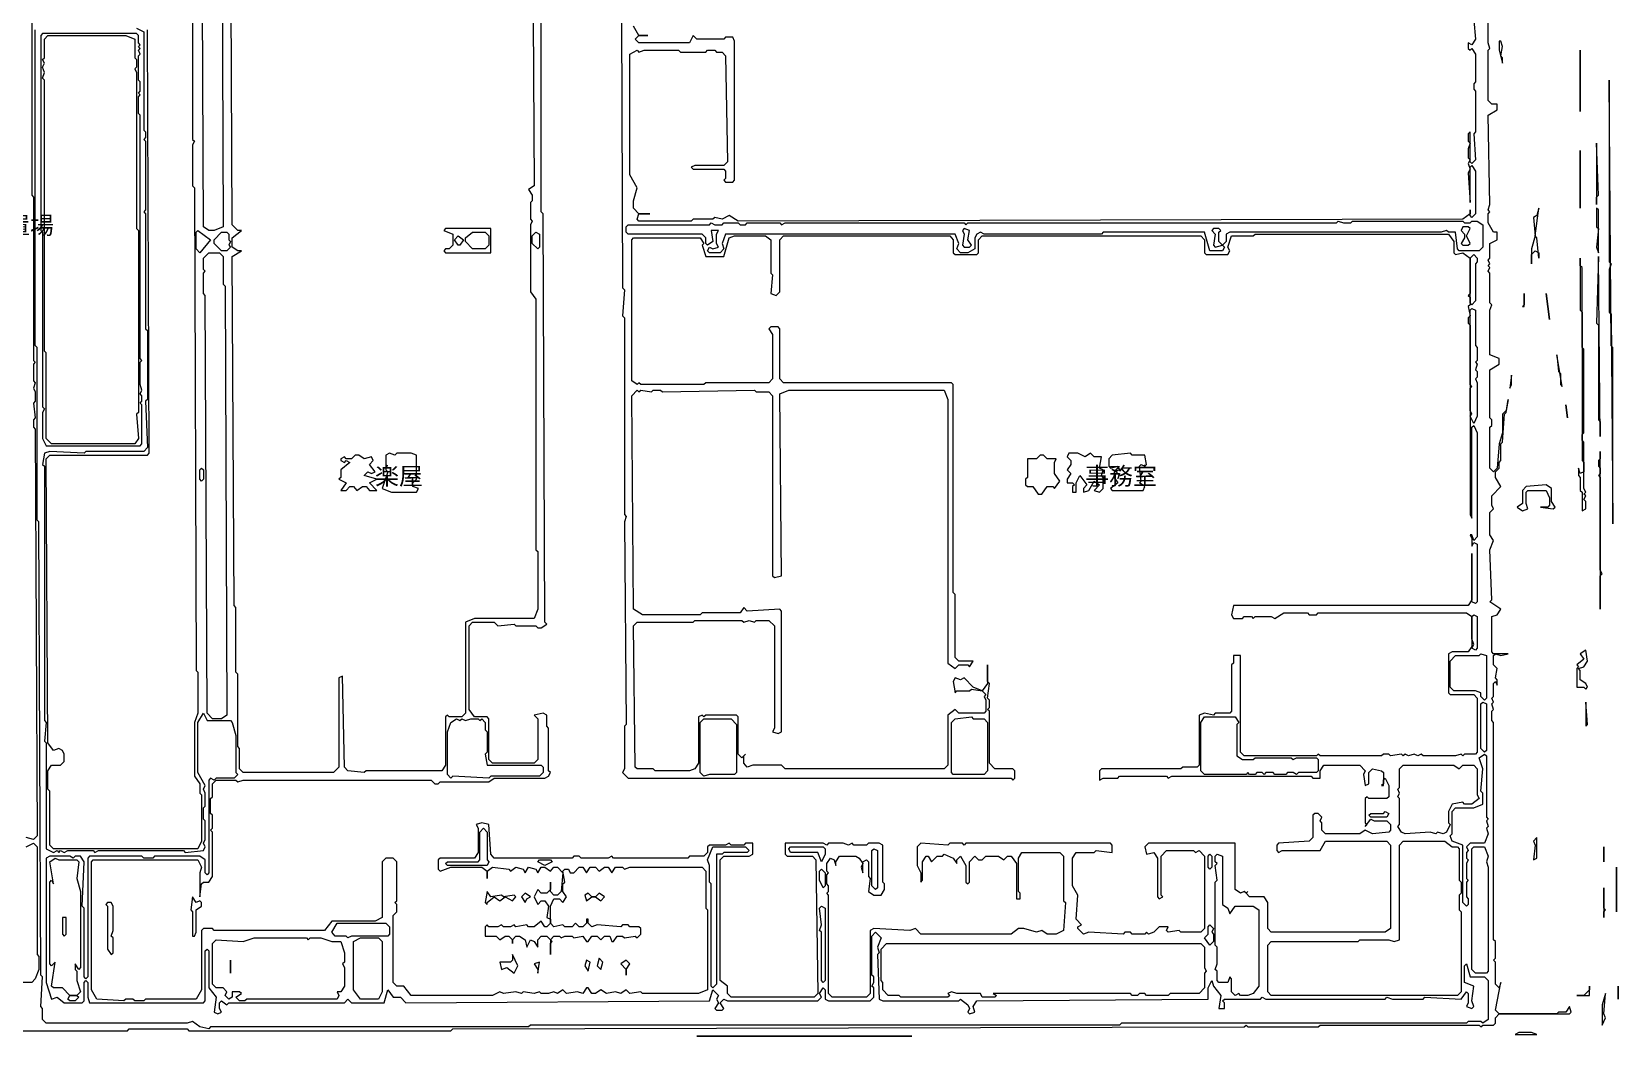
# Model space of a CAD drawing. Header units: millimetres. Extents: x -943 to 53999, y -4146 to 36087.
# Drawn here: x 17737 to 53999, y -665 to 22294 of the extents above; entities that cross this region are included whole.
import ezdxf

# ---------------------------------------------------------------- set-up
doc = ezdxf.new("R2010")
doc.units = ezdxf.units.MM
doc.layers.add('EDITABLE_ROOM_LABELS', color=7, linetype='Continuous', lineweight=18, true_color=0x50555f)
doc.layers.add('RASTER_CONTOURS', color=7, linetype='Continuous', lineweight=18, true_color=0x50555f)
doc.styles.add('JAPANESE', font='msgothic.ttc')

msp = doc.modelspace()

# ---------------------------------------------------------------- linework, layer by layer
at = {"layer": 'RASTER_CONTOURS'}
for points in [[(21702, 28533), (21949, 28533), (22032, 28448), (22032, 28321), (22073, 28278), (22032, 27515), (22073, 27472), (22115, 17838), (21908, 17753), (21784, 17753), (21660, 17838), (21619, 28066), (21578, 28109), (21578, 28363)], [(17985, 22252), (17943, 22210), (17943, 17753), (17985, 17711), (17985, 13722), (18026, 13679), (17985, 13594), (17985, 13000), (18067, 12830), (20215, 12830), (20256, 12873), (20256, 13764), (20215, 13807), (20256, 13849), (20256, 13976), (20215, 14019), (20256, 14104), (20215, 14231), (20215, 14740), (20256, 14783), (20215, 14825), (20215, 20385), (20174, 20427), (20174, 20809), (20215, 20852), (20174, 20894), (20215, 20936), (20215, 21149), (20174, 21191), (20174, 21743), (20215, 21785), (20174, 21870), (20215, 21913), (20174, 21955), (20215, 21997), (20174, 22040), (20174, 22210), (20132, 22252)], [(18108, 22210), (19884, 22210), (20091, 22125), (20091, 21700), (20132, 21658), (20132, 21488), (20091, 21446), (20132, 21361), (20132, 17796), (20174, 17753), (20174, 13594), (20132, 13552), (20174, 13000), (20091, 12873), (18191, 12873), (18067, 13000), (18067, 14952), (18026, 14995), (18026, 21191), (17985, 21233), (18026, 21361), (17985, 21488), (18026, 21573), (17985, 21658), (18026, 21700), (18026, 22125)], [(51273, 22082), (51273, 21870), (51356, 21573), (51356, 21700), (51314, 21743), (51356, 21955), (51314, 22082)], [(53131, 21870), (53131, 20470)], [(53792, 21191), (53792, 17032), (53834, 16990), (53792, 16862), (53792, 15886), (53834, 15844), (53875, 11048), (53875, 15080), (53834, 15122)], [(53503, 19748), (53503, 18348), (53503, 18517), (53544, 18560)], [(53131, 19578), (53131, 18263)], [(52182, 18263), (52140, 18093), (52058, 18051), (52099, 17626), (52016, 17329), (52016, 16990), (52016, 17202), (52099, 17287), (52182, 17244), (52182, 17117), (52140, 17584), (52099, 17626)], [(53503, 18263), (53503, 17838), (53544, 17796), (53503, 17371), (53544, 17244), (53544, 18220)], [(27153, 17753), (27360, 17669), (27360, 17414), (27277, 17329), (27195, 17329), (27153, 17287), (27195, 17244), (28227, 17244), (28227, 17796), (27195, 17796)], [(50901, 17371), (50819, 17287), (50364, 17287), (50323, 17329), (50282, 17711), (50117, 17711), (50075, 17753), (49951, 17711), (45119, 17711), (45037, 17669), (45037, 17499), (44954, 17414), (44871, 17499), (44871, 17711), (44913, 17753), (44871, 17796), (44747, 17796), (44706, 17753), (44789, 17669), (44747, 17414), (44789, 17371), (44954, 17414), (44995, 17371), (44954, 17287), (44665, 17287), (44541, 17711), (42228, 17711), (42187, 17669), (39502, 17669), (39420, 17711), (39337, 17669), (39296, 17584), (39296, 17329), (39131, 17244), (38965, 17244), (38883, 17329), (38924, 17456), (38841, 17669), (33596, 17669), (33514, 17456), (33555, 17329), (33472, 17244), (33225, 17244), (33183, 17287), (33225, 17371), (33307, 17329), (33431, 17371), (33390, 17456), (33390, 17669), (33431, 17753), (33266, 17753), (33307, 17499), (33183, 17414), (33142, 17456), (33142, 17584), (33059, 17669), (31366, 17669), (31325, 17711), (31325, 17838), (31366, 17881), (33225, 17881), (33266, 17923), (33348, 17881), (33514, 17881), (33555, 17923), (33885, 17923), (33927, 17881), (34051, 17881), (34092, 17923), (34835, 17923), (34877, 17881), (34959, 17923), (39048, 17923), (39089, 17881), (39131, 17923), (47556, 17923), (47597, 17966), (47721, 17923), (47886, 17923), (47928, 17966), (50447, 17966), (50488, 17923), (50612, 17923), (50653, 17966), (50777, 17966), (50901, 17881)], [(39048, 17796), (39007, 17753), (39048, 17669), (39007, 17414), (39048, 17371), (39172, 17371), (39213, 17414), (39131, 17541), (39172, 17753)], [(50447, 17838), (50406, 17753), (50488, 17669), (50488, 17584), (50406, 17456), (50447, 17414), (50571, 17414), (50612, 17456), (50530, 17626), (50612, 17796), (50571, 17838)], [(21536, 17753), (21826, 17541), (21578, 17244), (21495, 17329), (21495, 17711)], [(22073, 17711), (22197, 17711), (22239, 17669), (22239, 17541), (22280, 17499), (22239, 17414), (22280, 17371), (22197, 17287), (22073, 17287), (21908, 17456), (21908, 17541)], [(27484, 17626), (27608, 17541), (27525, 17414), (27484, 17414), (27401, 17541)], [(27649, 17584), (27814, 17711), (28103, 17711), (28186, 17626), (28186, 17414), (28103, 17329), (27814, 17329), (27649, 17499)], [(29260, 17711), (29342, 17669), (29342, 17371), (29301, 17329), (29177, 17456), (29177, 17626)], [(21784, 17244), (22032, 17244), (22115, 17159), (22115, 16523), (22156, 16480), (22197, 6677), (22073, 6592), (21867, 6592), (21743, 6719), (21702, 16268), (21660, 16310), (21660, 16777), (21702, 16820), (21660, 16862), (21660, 17117)], [(50695, 17202), (50777, 17117), (50777, 17032), (50736, 16990), (50736, 16141), (50653, 16056), (50612, 16098), (50612, 17117)], [(53131, 17117), (53131, 15929), (53173, 15886), (53173, 12491), (53214, 12448), (53214, 12236), (53131, 12194), (53090, 12321), (53090, 12151), (53131, 12109), (53131, 11812), (53173, 11769), (53173, 11345), (53255, 11387), (53255, 11557), (53214, 11600), (53255, 11685), (53214, 11727), (53255, 11769), (53214, 11854), (53214, 12915), (53173, 12958), (53173, 13085), (53214, 13128), (53214, 15037), (53173, 15080), (53173, 16905), (53131, 16947)], [(53544, 17159), (53503, 15631), (53544, 15589), (53544, 13425), (53586, 13382), (53586, 13043)], [(50653, 15971), (50736, 15929), (50736, 15122), (50777, 15080), (50777, 14783), (50736, 14740), (50777, 14698), (50736, 14570), (50777, 14528), (50777, 14401), (50736, 14358), (50777, 14273), (50777, 13509), (50695, 13340), (50612, 13509), (50653, 13552), (50612, 13637), (50612, 14146), (50653, 14188), (50612, 14231), (50612, 15929)], [(51851, 16310), (51851, 16056), (51810, 16013), (51851, 16013)], [(52347, 16310), (52429, 15716)], [(52595, 14910), (52636, 14528), (52677, 14486), (52677, 14231), (52718, 14188)], [(51562, 14443), (51521, 14146), (51562, 14231)], [(52801, 13764), (52842, 13467)], [(53586, 12703), (53586, 12533), (53544, 12491), (53544, 12364), (53586, 12321), (53586, 12194), (53544, 12151), (53586, 12109), (53586, 9096), (53586, 9860), (53627, 9902), (53586, 9987)], [(24799, 12533), (24799, 12491), (24882, 12448), (24923, 12491), (25006, 12448), (24799, 12279), (24799, 12109), (24758, 12067), (24923, 11982), (24799, 11812), (24923, 11812), (25006, 11897), (25088, 11897), (25171, 11812), (25295, 11897), (25377, 11897), (25460, 11812), (25625, 11812), (25460, 11982), (25625, 12067), (25336, 12151), (25419, 12236), (25501, 12194), (25584, 12236), (25460, 12406), (25543, 12491), (25501, 12576), (25336, 12533), (25212, 12618), (25130, 12618), (25047, 12533), (24923, 12533), (24882, 12576)], [(25832, 12618), (25832, 12279), (25873, 12236), (25749, 11854), (25956, 11769), (26534, 11769), (26575, 11854), (26451, 11897), (26451, 11982), (26534, 12067), (26534, 12618), (26410, 12661), (26080, 12661), (26038, 12618), (25914, 12661)], [(41154, 12533), (40948, 12533), (40865, 12618), (40783, 12618), (40700, 12533), (40493, 12533), (40493, 12109), (40452, 12067), (40452, 11939), (40493, 11897), (40617, 11897), (40741, 11727), (40824, 11727), (40948, 11897), (41072, 11897), (41113, 11854), (41237, 12024), (41113, 12194), (41113, 12448)], [(41443, 12661), (41402, 12576), (41485, 12491), (41485, 12406), (41402, 12279), (41485, 12194), (41402, 12067), (41402, 11982), (41526, 11982), (41567, 11939), (41526, 11897), (41526, 11769), (41609, 11769), (41609, 11982), (41691, 12151), (41856, 11939), (41774, 11854), (41774, 11769), (41898, 11812), (42022, 12024), (42145, 11939), (42022, 11812), (42145, 11769), (42228, 11854), (42228, 12109), (42187, 12151), (42228, 12279), (42145, 12321), (42187, 12576), (42022, 12576), (41939, 12661), (41815, 12576), (41650, 12661)], [(42435, 12618), (42352, 12533), (42352, 12364), (42393, 12321), (42558, 12364), (42600, 12279), (42476, 12236), (42476, 12109), (42558, 11982), (42393, 11854), (42435, 11812), (43137, 11812), (43178, 11897), (43054, 11982), (43095, 12024), (43054, 12364), (43095, 12406), (43178, 12364), (43219, 12406), (43178, 12618), (42889, 12618), (42848, 12661)], [(21619, 12321), (21660, 12279), (21660, 12067), (21619, 12024), (21578, 12067), (21578, 12279)], [(51686, 11430), (51810, 11345), (51934, 11387), (51892, 11515), (51892, 11769), (51934, 11812), (52347, 11812), (52429, 11642), (52429, 11472), (52388, 11430), (52223, 11430), (52512, 11387), (52553, 11430), (52471, 11557), (52471, 11854), (52347, 11939), (51892, 11897), (51810, 11812), (51810, 11515)], [(50695, 8968), (50777, 8926), (50777, 8205), (50736, 8162), (50653, 8205), (50695, 8289), (50653, 8417), (50653, 8926)], [(50282, 8035), (50819, 8035), (50860, 8077), (50984, 8035), (50984, 7059), (50943, 7016), (50860, 7101), (50860, 7186), (50736, 7228), (50240, 7228), (50158, 7313), (50158, 7907)], [(53255, 8162), (53131, 8077), (53214, 7950), (53049, 7823), (53090, 7780), (53049, 7738), (53049, 7313), (53214, 7313), (53255, 7271), (53297, 7313), (53255, 7398), (53131, 7483), (53131, 7695), (53090, 7738), (53214, 7780), (53297, 7907)], [(50901, 6974), (50984, 6931), (50984, 5870), (50943, 5828), (50860, 5913), (50860, 6931)], [(53255, 6974), (53255, 6422), (53297, 6464)], [(27319, 6507), (27442, 6592), (27525, 6549), (27566, 6592), (27649, 6549), (27773, 6592), (27938, 6592), (27979, 6549), (28021, 6592), (28103, 6507), (28103, 6337), (28145, 6295), (28145, 5828), (28103, 5785), (28145, 5531), (29384, 5531), (29425, 5488), (29425, 5361), (29342, 5276), (28227, 5276), (28186, 5234), (27360, 5276), (27319, 5234), (27236, 5319), (27236, 6295)], [(33101, 6592), (33720, 6592), (33844, 6464), (33844, 5361), (33803, 5319), (33225, 5319), (33101, 5276), (33018, 5361), (33018, 6507)], [(38841, 6592), (39213, 6634), (39254, 6592), (39502, 6592), (39585, 6507), (39585, 5403), (39502, 5319), (38800, 5319), (38759, 5361), (38759, 6507)], [(44458, 6507), (44541, 6634), (45243, 6634), (45326, 6507), (45284, 6464), (45284, 5743), (45408, 5658), (45656, 5658), (45697, 5701), (46523, 5701), (46565, 5658), (46647, 5701), (47102, 5701), (47143, 5658), (47143, 5403), (47102, 5361), (46689, 5361), (46647, 5319), (46565, 5361), (46441, 5361), (46399, 5319), (46152, 5319), (46110, 5361), (45945, 5361), (45904, 5319), (45863, 5361), (45739, 5361), (45697, 5319), (45573, 5319), (45532, 5361), (45491, 5319), (44541, 5319), (44458, 5403)], [(48960, 4130), (49001, 4173), (49001, 4767), (48960, 4809), (49001, 4894), (48960, 4979), (49001, 5022), (49001, 5446), (49084, 5531), (50240, 5531), (50364, 5446), (50447, 5531), (50695, 5531), (50777, 5446), (50777, 4852), (50819, 4767), (50653, 4640), (50488, 4640), (50447, 4682), (50199, 4640), (50117, 4470), (50117, 4215), (50158, 4173), (50075, 4003), (49993, 3961), (49869, 4003), (49827, 3961), (49703, 4003), (49125, 3961), (49043, 4003)], [(50943, 5785), (50984, 5743), (50984, 4343), (51025, 4300), (50984, 4258), (51025, 4130), (50984, 4088), (51025, 3961), (50943, 3748), (50612, 3748), (50530, 3663), (50571, 3579), (50530, 3536), (50530, 3409), (50571, 3366), (50530, 3282), (50530, 2942), (50571, 2900), (50530, 2857), (50530, 2518), (50571, 2475), (50571, 2348), (50530, 2305), (50447, 2390), (50447, 3706), (50199, 3791), (50158, 3918), (50199, 3961), (50199, 4470), (50282, 4555), (50695, 4555), (50901, 4640), (50901, 4894), (50860, 4937), (50901, 5446), (50819, 5701)], [(48754, 4427), (48712, 4343), (48341, 4343), (48299, 4385), (48341, 4427), (48630, 4427), (48671, 4470)], [(28145, 4003), (28145, 3366), (28186, 3324), (28145, 3239), (27236, 3239), (27195, 3282), (27236, 3324), (27938, 3324), (27979, 3366), (27979, 4003), (28062, 4088)], [(34051, 3663), (34133, 3579), (34092, 3536), (33555, 3536), (33514, 3494), (33390, 3494), (33390, 523), (33307, 438), (33266, 480), (33266, 2815), (33225, 2857), (33225, 3239), (33183, 3366), (33307, 3663)], [(35042, 3621), (35083, 3663), (35826, 3663), (35868, 3621), (35868, 3494), (35785, 3324), (35703, 3536), (35083, 3536)], [(50364, 3621), (50364, 2900), (50406, 2857), (50406, 2602), (50364, 2560), (50364, 2221), (50406, 2178), (50406, 353), (50323, 268), (46069, 268), (45986, 353), (45986, 1414), (46069, 1499), (48051, 1499), (48093, 1541), (48754, 1541), (48877, 1499), (49001, 1541), (49001, 3706), (49084, 3791), (50034, 3791), (50199, 3663), (50323, 3663)], [(50695, 3663), (50943, 3663), (51025, 3451), (50984, 3324), (51025, 3197), (51025, 820), (50984, 778), (50736, 778), (50653, 862), (50653, 3621)], [(52140, 3876), (52058, 3791), (52099, 3706), (52058, 3366), (52140, 3409)], [(53668, 3663), (53668, 3324)], [(18274, 3409), (18356, 3366), (18769, 3366), (18811, 3324), (18769, 2942), (18852, 2645), (18852, 905), (18811, 862), (18728, 990), (18728, 862), (18769, 820), (18769, 608), (18852, 353), (18769, 268), (18604, 268), (18439, 438), (18232, 438), (18191, 480), (18274, 1032), (18191, 947), (18150, 990), (18150, 2857), (18191, 2900), (18232, 2815), (18150, 3324)], [(29301, 3324), (29342, 3366), (29590, 3366), (29631, 3324), (29466, 3239)], [(36983, 3621), (37065, 3579), (37065, 2730), (37024, 2687), (36942, 2772), (36942, 3579)], [(44665, 3494), (44706, 3451), (44706, 3197), (44665, 3154), (44624, 3197), (44624, 3451)], [(44830, 3494), (44954, 3451), (44954, 2348), (45078, 2263), (45119, 2136), (45243, 2305), (45656, 2305), (45780, 2221), (45780, 480), (45656, 311), (45532, 268), (45367, 268), (45326, 311), (45243, 268), (45160, 353), (45160, 650), (45119, 693), (45078, 565), (44871, 565), (44830, 608), (44830, 820), (44789, 862), (44830, 990), (44830, 1372), (44789, 1414), (44789, 2857), (44830, 2900), (44789, 3239), (44830, 3282), (44789, 3324), (44789, 3451)], [(35785, 3154), (35868, 3069), (35868, 2772), (35826, 2730), (35744, 2900), (35744, 3112)], [(53957, 3197), (53957, 2178)], [(28103, 2390), (28145, 2348), (28145, 2390), (28310, 2518), (28434, 2433), (28558, 2518), (28723, 2433), (28805, 2518), (28764, 2560), (28516, 2518), (28475, 2560), (28227, 2518), (28145, 2645)], [(29012, 2602), (28929, 2518), (29012, 2390), (29053, 2475), (29136, 2518)], [(30375, 2560), (30416, 2433), (30540, 2518), (30623, 2518), (30746, 2433), (30829, 2518), (30705, 2602), (30623, 2518), (30540, 2518), (30457, 2602)], [(53668, 2730), (53668, 2051), (53668, 2178), (53710, 2221), (53668, 2263)], [(19471, 2390), (19430, 2348), (19471, 2305), (19471, 1329), (19554, 1202), (19595, 1244), (19595, 1584), (19554, 1626), (19595, 1754), (19595, 2305), (19554, 2390)], [(21413, 2518), (21371, 2221), (21413, 2178), (21413, 1626), (21454, 1626), (21495, 1711), (21495, 2221), (21619, 2305), (21619, 2390), (21578, 2433), (21495, 2390)], [(35785, 2305), (35868, 2263), (35868, 608), (35826, 565), (35785, 608), (35785, 1711), (35744, 1754), (35785, 1881), (35744, 2263)], [(18521, 2051), (18439, 2051), (18439, 1669), (18480, 1626), (18521, 1669)], [(24593, 1711), (24717, 1923), (25832, 1923), (25914, 1839), (25914, 1669), (25873, 1626), (25047, 1626), (24964, 1584), (24923, 1626), (24675, 1626)], [(44665, 1881), (44747, 1796), (44706, 1711), (44747, 1669), (44747, 1499), (44665, 1414), (44541, 1584), (44624, 1669), (44624, 1839)], [(21867, 1457), (21949, 1541), (22569, 1499), (22817, 1584), (24014, 1584), (24056, 1541), (24097, 1584), (24345, 1584), (24593, 1499), (24799, 1499), (24882, 1244), (24882, 1032), (24840, 990), (24882, 905), (24882, 480), (24799, 353), (24717, 353), (24758, 268), (24717, 183), (22652, 183), (22610, 141), (22486, 141), (22404, 226), (22528, 311), (22486, 353), (22321, 353), (22321, 226), (22239, 183), (22156, 268), (22197, 353), (22115, 438), (21949, 438), (21867, 523)], [(25253, 1584), (25666, 1584), (25749, 1499), (25749, 353), (25666, 183), (25253, 183), (25088, 396), (25088, 1499)], [(37148, 1329), (37272, 1457), (44458, 1457), (44541, 1372), (44541, 905), (44582, 820), (44541, 778), (44541, 438), (44417, 311), (43756, 311), (43715, 268), (43219, 268), (43178, 311), (43054, 311), (43013, 268), (42889, 268), (42848, 311), (39709, 311), (39791, 268), (39750, 226), (39461, 226), (39420, 311), (38883, 311), (38759, 353), (38676, 311), (38718, 268), (38676, 226), (37602, 226), (37561, 268), (37313, 268), (37189, 396), (37189, 565), (37148, 608)], [(28723, 1202), (28723, 1075), (28681, 1032), (28434, 1032), (28475, 862), (28599, 905), (28764, 778), (28847, 947)], [(30705, 1117), (30664, 947), (30746, 862), (30788, 1032)], [(22280, 1075), (22280, 778)], [(29342, 1032), (29218, 990), (29301, 862), (29301, 778)], [(30416, 1075), (30375, 947), (30457, 820), (30499, 1032)], [(31325, 1075), (31201, 990), (31325, 862), (31325, 735), (31325, 862), (31407, 990)], [(53338, 480), (53338, 396), (53214, 268), (53049, 268), (53338, 268)], [(53999, 480), (53999, 183)], [(18563, 183), (18604, 268), (18769, 268), (18811, 226), (18728, 141), (18604, 141)], [(53710, 311), (53627, 56), (53627, -411), (53710, -241), (53668, -156)], [(32935, -665), (37850, -665)], [(51645, -623), (52140, -623), (52016, -580), (51727, -580)]]:
    msp.add_lwpolyline(points, close=True, dxfattribs=at)
for points in [[(31201, 26708), (31242, 16438), (31283, 16395), (31242, 15801), (31283, 15759), (31283, 11260), (31325, 11218), (31283, 11090), (31325, 6464), (31283, 6422), (31283, 5446), (31242, 5361), (31366, 5234), (40122, 5234), (40163, 5191), (40204, 5234), (40204, 5403), (40163, 5446), (39750, 5446), (39626, 5573), (39626, 6762), (39585, 6804), (39626, 6846), (39626, 7016), (39585, 7059), (39626, 7398), (39585, 7441), (39585, 7823), (39585, 7398), (39461, 7228), (39254, 7313), (39048, 7525), (38965, 7483), (38841, 7525), (38800, 7441), (38841, 7186), (38883, 7228), (39172, 7228), (39213, 7271), (39461, 7228), (39544, 7144), (39502, 7101), (39544, 7016), (39544, 6762), (39502, 6719), (38924, 6719), (38841, 6804), (38676, 6677), (38676, 5531), (38594, 5446), (34959, 5446), (34877, 5531), (34216, 5531), (34092, 5488), (34009, 5573), (34009, 5743), (34051, 5785), (33968, 5701), (33885, 5785), (33885, 6634), (33844, 6677), (33142, 6677), (33101, 6634), (33059, 6677), (32977, 6634), (32977, 5573), (32894, 5446), (32770, 5403), (31986, 5403), (31944, 5446), (31572, 5446), (31531, 5488), (31490, 8714), (31572, 8799), (32853, 8799), (32894, 8841), (33968, 8841), (34009, 8799), (34133, 8841), (34257, 8799), (34298, 8841), (34587, 8841), (34711, 8714), (34711, 6380), (34670, 6295), (34794, 6252), (34877, 6295), (34877, 9053), (34835, 9096), (34092, 9053), (34009, 9138), (33927, 9011), (33059, 9011), (33018, 8968), (31696, 8968), (31490, 9096), (31449, 13976), (31572, 14104), (31614, 14061), (31655, 14104), (31903, 14061), (31944, 14104), (32109, 14104), (32151, 14061), (34257, 14104), (34298, 14061), (34587, 14061), (34670, 13976), (34670, 9860), (34711, 9817), (34877, 9860), (34835, 14019), (35042, 14104), (38594, 14104), (38676, 13891), (38676, 7865), (38841, 7738), (38924, 7823), (39131, 7823), (39172, 7780), (39254, 7907), (38924, 7907), (38841, 7992), (38841, 9435), (38800, 9478), (38800, 14231), (38759, 14273), (34918, 14273), (34835, 14358), (34835, 15504), (34794, 15547), (34629, 15547), (34587, 15504), (34670, 15377), (34670, 14358), (34587, 14273), (33142, 14273), (33101, 14231), (31655, 14231), (31614, 14273), (31572, 14231), (31449, 14316), (31449, 17541), (31490, 17584), (33018, 17584), (33101, 17456), (33059, 17414), (33142, 17159), (33555, 17159), (33679, 17584), (33803, 17626), (34505, 17626), (34629, 17541), (34629, 16777), (34670, 16735), (34629, 16310), (34753, 16268), (34835, 16353), (34835, 17541), (34918, 17626), (38718, 17626), (38800, 17541), (38800, 17244), (38841, 17202), (39337, 17202), (39378, 17244), (39378, 17541), (39461, 17626), (44458, 17626), (44541, 17541), (44541, 17244), (44582, 17202), (45078, 17202), (45119, 17287), (45078, 17371), (45160, 17626), (45656, 17626), (45697, 17669), (50117, 17669), (50240, 17499), (50240, 17244), (50282, 17202), (50447, 17244), (50612, 17117), (50612, 16310), (50571, 16268), (50612, 16226), (50612, 16056), (50571, 16013), (50612, 15801), (50571, 15759), (50571, 15631), (50612, 15589), (50612, 11260), (50653, 11175), (50653, 13255), (50695, 13297), (50777, 13128), (50777, 10751), (50695, 10666), (50653, 10793), (50612, 10793), (50653, 10708), (50653, 10539), (50695, 10624), (50777, 10581), (50777, 9265), (50736, 9223), (50653, 9265), (50653, 10369), (50653, 9308), (50571, 9181), (45202, 9181), (45160, 8968), (45202, 8884), (45408, 8884), (45450, 8926), (45615, 8926), (45656, 8884), (45697, 8926), (46069, 8926), (46152, 8884), (46358, 9011), (46895, 9011), (46936, 8968), (47102, 8968), (47143, 9011), (50530, 9011), (50653, 8926), (50653, 8247), (50571, 8120), (50199, 8120), (50117, 8077), (50117, 7186), (50158, 7144), (50695, 7144), (50777, 7059), (50777, 5828), (50736, 5785), (50488, 5785), (50447, 5743), (50406, 5785), (50282, 5743), (49538, 5743), (49497, 5785), (49414, 5743), (49332, 5785), (49208, 5743), (49125, 5785), (49084, 5743), (49043, 5785), (48795, 5743), (48754, 5785), (48630, 5785), (48588, 5743), (47184, 5743), (47143, 5785), (47102, 5743), (45450, 5743), (45367, 5828), (45367, 8035), (45202, 8035), (45202, 7865), (45160, 7823), (45160, 6762), (45119, 6719), (44789, 6719), (44747, 6677), (44541, 6719), (44417, 6677), (44417, 5531), (44376, 5488), (44045, 5488), (44004, 5446), (42187, 5446), (42145, 5403), (42145, 5191), (42228, 5234), (42558, 5234), (42600, 5276), (43674, 5276), (43715, 5234), (43798, 5276), (46978, 5276), (47019, 5234), (47184, 5234), (47184, 5403), (47267, 5531), (48093, 5531), (48217, 5403), (48175, 5319), (48217, 5064), (48299, 5106), (48299, 5361), (48382, 5446), (48588, 5403), (48630, 5361), (48630, 5106), (48588, 5064), (48630, 5064), (48630, 5191), (48671, 5234), (48754, 5064), (48754, 4809), (48712, 4767), (48299, 4767), (48258, 4809), (48217, 4767), (48217, 4215), (48258, 4173), (48217, 4130), (48341, 4300), (48423, 4258), (48712, 4258), (48795, 4173), (48795, 4045), (48754, 4003), (48382, 3961), (48217, 4045), (48093, 3961), (47308, 3961), (47225, 4045), (47225, 4215), (47184, 4258), (47225, 4343), (47143, 4427), (47060, 4427), (47019, 4385), (47019, 3876), (46936, 3791), (46234, 3748), (46193, 3706), (46193, 3579), (46234, 3536), (46317, 3579), (47184, 3579), (47308, 3791), (48712, 3791), (48795, 3706), (48795, 1796), (48671, 1711), (46069, 1711), (45986, 1796), (45986, 2390), (45904, 2518), (45573, 2518), (45491, 2602), (45532, 2645), (45491, 2602), (45450, 2645), (45367, 2602), (45243, 2687), (45243, 3748), (43261, 3748), (43178, 3663), (43219, 3494), (43384, 3536), (43467, 3409), (43467, 2518), (43508, 2475), (43591, 2518), (43550, 2560), (43550, 3451), (43674, 3579), (44293, 3579), (44334, 3536), (44417, 3579), (44541, 3451), (44541, 1796), (44458, 1711), (44004, 1711), (43963, 1754), (43715, 1711), (43674, 1754), (43715, 1839), (43508, 1839), (43384, 1711), (43261, 1669), (43219, 1711), (43178, 1669), (42889, 1669), (42848, 1711), (42724, 1711), (42682, 1669), (41898, 1711), (41774, 1669), (41650, 1796), (41650, 1839), (41732, 1881), (41609, 2008), (41650, 2560), (41526, 2772), (41526, 3409), (41609, 3536), (42022, 3536), (42063, 3579), (42435, 3536), (42435, 3706), (42393, 3748), (39089, 3748), (39048, 3706), (39007, 3748), (38718, 3748), (38676, 3706), (38057, 3748), (37974, 3663), (37974, 3239), (38057, 3069), (38057, 2857), (38098, 2900), (38098, 3324), (38181, 3451), (38222, 3451), (38305, 3324), (38428, 3451), (38552, 3451), (38594, 3494), (38800, 3409), (38883, 3282), (38883, 3366), (38965, 3451), (39089, 3239), (39089, 2857), (39131, 2815), (39172, 2857), (39172, 3324), (39296, 3451), (39378, 3366), (39461, 3366), (39544, 3451), (39833, 3451), (39957, 3366), (40039, 3451), (40122, 3451), (40246, 3282), (40246, 2475), (40328, 2475), (40328, 2602), (40287, 2645), (40287, 3409), (40370, 3536), (41237, 3536), (41319, 3451), (41319, 2433), (41361, 2390), (41319, 1754), (41154, 1669), (40948, 1669), (40824, 1754), (40700, 1711), (40411, 1796), (40287, 1796), (40122, 1669), (38057, 1669), (37933, 1796), (37809, 1754), (36983, 1796), (36900, 1754), (36900, 311), (36818, 226), (36033, 226), (35950, 311), (35950, 2560), (35909, 2602), (35950, 2645), (35950, 2772), (35909, 2815), (35909, 3027), (35950, 3069), (35909, 3112), (35909, 3282), (35992, 3409), (36074, 3366), (36116, 3239), (36116, 3324), (36198, 3451), (36570, 3451), (36652, 3409), (36735, 3282), (36694, 3197), (36735, 3069), (36735, 3324), (36818, 3366), (36859, 3324), (36859, 2984), (36900, 2942), (36859, 2645), (36983, 2560), (37148, 2560), (37231, 2687), (37231, 2815), (37189, 2857), (37189, 3706), (37107, 3748), (36859, 3748), (36818, 3706), (36529, 3706), (36487, 3748), (36405, 3706), (36281, 3748), (35950, 3748), (35909, 3706), (35826, 3748), (34959, 3748), (34959, 3494), (35000, 3451), (35579, 3451), (35661, 3366), (35703, 311), (35620, 226), (33720, 226), (33638, 311), (33638, 480), (33472, 608), (33472, 3366), (33555, 3451), (34133, 3451), (34216, 3494), (34216, 3748), (34051, 3748), (34009, 3706), (33720, 3706), (33679, 3748), (33596, 3706), (33225, 3706), (33183, 3663), (33183, 3536), (33101, 3451), (32770, 3451), (32729, 3409), (31036, 3409), (30994, 3451), (30912, 3409), (30292, 3409), (30251, 3451), (30127, 3451), (30086, 3409), (28310, 3409), (28227, 3494), (28186, 4173), (28021, 4215), (27897, 4173), (27938, 4088), (27938, 3536), (27855, 3409), (27071, 3409), (27029, 3366), (27029, 3154), (27071, 3112), (27319, 3197), (28021, 3197), (28145, 3112), (28145, 2942), (28145, 3112), (28268, 3197), (28640, 3154), (28681, 3112), (28805, 3197), (28971, 3154), (29012, 3069), (29094, 3197), (29260, 3154), (29301, 3069), (29384, 3197), (29466, 3197), (29590, 3112), (29673, 3197), (29755, 3197), (29879, 3069), (29838, 2645), (29755, 2560), (29673, 2560), (29590, 2645), (29590, 2857), (29590, 2687), (29507, 2602), (29384, 2602), (29301, 2687), (29218, 2518), (29301, 2348), (29384, 2433), (29466, 2433), (29549, 2305), (29507, 2051), (29590, 2008), (29590, 1923), (29507, 1839), (29466, 1839), (29384, 1966), (29218, 1839), (29094, 1839), (29053, 1881), (28805, 1839), (28764, 1881), (28681, 1839), (28516, 1839), (28475, 1881), (28392, 1839), (28186, 1839), (28145, 1881), (28103, 1839), (28103, 1626), (28351, 1626), (28434, 1541), (28558, 1626), (28640, 1626), (28723, 1541), (28723, 1457), (28723, 1541), (28805, 1626), (28888, 1626), (29012, 1541), (29053, 1372), (29136, 1541), (29218, 1499), (29301, 1372), (29301, 1541), (29384, 1626), (29507, 1626), (29590, 1541), (29590, 1202), (29590, 1457), (29631, 1499), (29590, 1541), (29673, 1626), (29797, 1626), (29838, 1584), (29920, 1626), (30086, 1626), (30127, 1584), (30333, 1626), (30416, 1499), (30457, 1499), (30540, 1626), (30664, 1626), (30746, 1541), (30829, 1626), (30953, 1626), (30994, 1499), (31036, 1499), (31118, 1626), (31242, 1626), (31283, 1584), (31531, 1626), (31572, 1584), (31655, 1669), (31655, 1796), (31614, 1839), (31407, 1839), (31366, 1881), (31242, 1881), (31201, 1839), (30664, 1881), (30540, 1839), (30457, 1923), (30457, 2008), (30416, 2008), (30416, 1923), (30333, 1839), (30251, 1839), (30168, 1923), (30086, 1839), (29920, 1839), (29879, 1881), (29673, 1839), (29590, 1923), (29590, 2305), (29673, 2475), (29797, 2475), (29879, 2390), (29962, 2518), (29879, 2645), (29879, 2815), (29920, 2857), (29879, 3112), (29920, 3154), (30003, 3154), (30044, 3069), (30127, 3069), (30251, 3197), (30333, 3197), (30416, 3069), (30499, 3197), (30623, 3197), (30705, 3112), (30829, 3197), (30912, 3197), (30994, 3069), (31077, 3197), (31242, 3197), (31283, 3154), (31407, 3197), (33059, 3197), (33142, 3112), (33142, 2263), (33183, 2221), (33183, 396), (32977, 311), (31696, 311), (31655, 353), (31407, 311), (31325, 396), (31201, 311), (31077, 353), (30870, 311), (30746, 396), (30623, 311), (30540, 311), (30457, 438), (30416, 438), (30333, 311), (30210, 353), (29962, 311), (29879, 396), (29755, 311), (29673, 353), (29549, 311), (29384, 311), (29342, 353), (29218, 311), (28971, 353), (28929, 311), (28805, 353), (28516, 311), (28434, 353), (28268, 268), (26410, 268), (26245, 480), (26080, 480), (25997, 565), (25997, 2093), (26080, 2178), (26080, 2348), (26038, 2390), (26080, 2433), (26080, 3324), (25997, 3409), (25832, 3409), (25749, 3324), (25749, 2051), (25584, 1966), (24593, 1966), (24427, 1754), (21908, 1754), (21867, 1796), (21660, 1796), (21619, 1754), (21619, 396), (21495, 183), (20339, 183), (20297, 141), (20091, 141), (20050, 183), (19884, 183), (19843, 141), (19224, 183), (19100, 396), (19100, 3324), (19141, 3366), (21536, 3366), (21619, 3197), (21578, 3069), (21578, 2518), (21619, 2815), (21660, 2857), (21784, 2857), (21867, 2984), (21867, 4003), (21826, 4045), (21867, 4088), (21867, 4385), (21826, 4427), (21826, 4767), (21867, 4809), (21867, 5106), (21949, 5191), (22404, 5191), (22445, 5149), (22569, 5191), (26864, 5191), (26947, 5106), (27029, 5106), (27071, 5149), (28186, 5149), (28310, 5234), (29466, 5234), (29549, 5276), (29590, 5361), (29549, 5403), (29549, 6380), (29507, 6422), (29507, 6677), (29425, 6719), (29218, 6677), (29301, 6592), (29301, 5658), (29218, 5573), (28268, 5573), (28186, 5658), (28186, 6592), (28145, 6634), (27855, 6634), (27732, 6804), (27732, 8714), (27814, 8799), (28310, 8799), (28392, 8714), (28764, 8756), (28805, 8714), (29260, 8714), (29301, 8671), (29384, 8671), (29507, 8756), (29466, 8799), (29425, 18135), (29384, 18178), (29384, 26708)], [(29177, 26411), (29218, 18772), (29094, 18687), (29177, 18560), (29177, 18432), (29136, 18390), (29136, 18008), (29177, 17966), (29136, 17881), (29136, 16353), (29260, 16183), (29260, 10454), (29301, 10411), (29301, 9096), (29218, 8884), (27855, 8884), (27649, 8799), (27649, 6719), (27566, 6634), (27277, 6634), (27236, 6677), (27195, 6634), (27195, 5531), (27112, 5403), (25377, 5403), (25336, 5361), (24964, 5403), (24882, 5488), (24840, 7568), (24758, 7525), (24758, 5488), (24634, 5361), (22569, 5361), (22486, 5446), (22486, 5913), (22445, 5955), (22445, 7610), (22404, 7653), (22404, 9138), (22362, 9181), (22321, 17159), (22528, 17287), (22445, 17287), (22321, 17371), (22321, 17584), (22528, 17753), (22445, 17753), (22321, 17881), (22280, 26411)], [(17695, 24968), (17737, 24926), (17737, 18560), (17778, 18517), (17778, 14783), (17819, 14740), (17778, 14698), (17778, 14316), (17819, 14273), (17778, 14146), (17819, 14061), (17819, 13849), (17778, 13807), (17819, 13467), (17778, 13425), (17778, 13255), (17819, 13212), (17861, 3918), (17778, 3833), (17613, 3876)], [(21413, 24714), (21413, 19833), (21454, 19791), (21413, 19706), (21413, 18772), (21454, 18730), (21495, 7695), (21536, 7653), (21536, 6719), (21454, 6507), (21454, 5276), (21578, 5106), (21578, 4894), (21619, 4852), (21619, 3791), (21536, 3621), (18232, 3621), (18150, 3706), (18150, 4937), (18108, 4979), (18108, 5403), (18191, 5531), (18398, 5531), (18480, 5616), (18480, 5785), (18439, 5870), (18356, 5913), (18232, 5870), (18108, 6040), (18067, 12533), (18150, 12618), (20380, 12618), (20421, 12661), (20380, 22337)], [(11831, -538), (19926, -538), (19967, -496), (21289, -496), (21330, -538), (27319, -538), (27360, -496), (45450, -453), (45491, -411), (45532, -453), (47143, -453), (47184, -411), (50819, -411), (50860, -453), (50901, -411), (51149, -411), (51190, -368), (51190, -241), (51273, -156), (52884, -156), (52925, -114), (52884, 14), (52801, -114), (52636, -114), (52595, -156), (51273, -156), (51190, -71), (51314, 565), (51273, 438), (51190, 523), (51190, 1032), (51149, 1075), (51190, 1117), (51190, 1499), (51149, 1541), (51149, 6507), (51108, 6549), (51108, 6762), (51149, 6804), (51108, 6931), (51149, 6974), (51108, 7059), (51149, 7101), (51149, 7398), (51190, 7441), (51232, 7356), (51232, 7483), (51190, 7525), (51232, 7738), (51149, 7823), (51149, 8035), (51190, 8077), (51314, 8035), (51479, 8077), (51149, 8077), (51108, 8120), (51108, 8926), (51232, 8968), (51314, 9096), (51066, 9265), (51108, 9308), (51066, 10454), (51149, 10666), (51066, 10793), (51066, 11303), (51149, 11387), (51108, 11472), (51108, 11685), (51314, 11897), (51190, 12109), (51190, 12236), (51273, 12321), (51273, 12448), (51314, 12491), (51314, 12873), (51356, 12915), (51397, 13552), (51438, 13594), (51479, 13891), (51438, 13637), (51356, 13552), (51356, 13128), (51273, 12873), (51232, 12321), (51149, 12236), (51066, 12321), (51066, 13255), (51108, 13297), (51108, 13425), (51066, 13467), (51066, 14570), (51273, 14698), (51273, 14825), (51066, 14910), (51066, 15929), (51108, 16056), (51066, 16098), (51066, 16777), (51025, 16820), (51066, 16905), (51025, 16947), (51066, 16990), (51025, 17074), (51066, 17117), (51066, 17456), (51232, 17541), (51232, 17711), (51149, 17711), (51025, 17923), (51025, 18135), (51066, 18178), (51025, 18220), (51066, 18348), (51025, 20385), (51232, 20512), (51232, 20639), (51108, 20639), (51025, 20724), (51025, 21870), (51066, 21913), (51025, 22040), (51025, 22931)], [(50695, 22549), (50736, 22125), (50653, 21997), (50571, 22040), (50571, 21913), (50612, 21870), (50653, 21913), (50736, 21785), (50736, 21149), (50695, 21106), (50695, 20979), (50736, 20936), (50736, 20003), (50695, 19960), (50736, 19366), (50653, 19281), (50612, 19324), (50612, 20003), (50571, 19960), (50571, 19791), (50612, 19748), (50571, 19621), (50571, 19409), (50612, 19366), (50571, 19281), (50612, 19154), (50571, 19069), (50612, 18390), (50612, 19196), (50653, 19239), (50736, 19111), (50736, 18135), (50653, 18051), (50612, 18093), (50612, 18220), (50612, 18135), (50447, 18008), (33885, 17966), (33679, 18093), (33514, 18008), (33348, 18051), (33307, 18008), (32853, 18008), (32812, 17966), (31614, 17966), (31572, 18008), (31614, 18135), (31862, 18135), (31614, 18135), (31490, 18263), (31490, 18432), (31572, 18730), (31407, 19027), (31407, 21785), (31572, 21870), (31614, 21828), (31738, 21870), (32522, 21870), (32564, 21828), (33142, 21828), (33183, 21870), (33348, 21870), (33390, 21828), (33514, 21828), (33596, 21743), (33638, 19324), (33555, 19239), (32894, 19239), (32812, 19196), (32853, 19154), (33555, 19154), (33596, 19111), (33596, 18942), (33555, 18899), (33596, 18857), (33761, 18857), (33803, 18899), (33803, 22082), (33761, 22167), (33596, 22167), (33555, 22125), (32935, 22125), (32853, 22210), (32770, 22040), (31614, 22040), (31531, 22125), (31614, 22210), (31820, 22210), (31614, 22210), (31490, 22422)], [(20132, 22379), (20297, 22294), (20297, 20045), (20339, 20003), (20339, 19875), (20297, 19833), (20339, 19791), (20339, 18220), (20297, 18178), (20339, 18135), (20339, 15504), (20380, 15462), (20380, 13891), (20339, 13849), (20380, 12788), (20297, 12703), (18976, 12703), (18934, 12661), (18150, 12703), (18026, 12661), (17985, 12406), (18026, 12364), (18026, 6549), (18067, 6507), (18026, 6083), (18067, 6040), (18067, 3621), (18232, 3536), (18315, 3579), (18356, 3536), (18398, 3579), (18480, 3536), (18563, 3579), (19141, 3579), (19182, 3536), (19265, 3579), (21206, 3579), (21247, 3536), (21660, 3579), (21702, 3663), (21660, 3748), (21702, 3833), (21702, 4258), (21660, 4300), (21660, 4555), (21702, 4597), (21702, 4894), (21660, 4979), (21702, 5064), (21536, 5361), (21536, 6507), (21660, 6719), (21743, 6549), (22280, 6549), (22321, 6507), (22404, 6210), (22404, 5361), (22445, 5319), (22362, 5234), (21949, 5234), (21908, 5191), (21826, 5234), (21784, 5191), (21784, 3069), (21743, 3027), (21702, 3069), (21702, 3366), (21578, 3451), (20545, 3451), (20504, 3409), (20297, 3409), (20256, 3451), (19058, 3451), (19017, 3409), (19017, 693), (18976, 650), (18934, 693), (18934, 2263), (18893, 2305), (18934, 3324), (18852, 3451), (18728, 3451), (18687, 3409), (18604, 3451), (18150, 3451), (18067, 3409), (18067, 565), (18191, 183), (18315, 226), (18480, 99), (18893, 99), (18934, 141), (18934, 565), (18976, 608), (19017, 565), (19017, 226), (19058, 99), (21660, 99), (21702, 141), (21702, 1287), (21743, 1329), (21784, 1287), (21784, 438), (21949, 226), (21908, -114), (21991, -156), (22073, -114), (22032, -29), (22032, 99), (22073, 141), (22197, 56), (22239, 99), (24882, 99), (24964, 183), (25047, 99), (25790, 99), (25873, 396), (25997, 226), (26162, 226), (26286, 99), (33225, 141), (33307, 396), (33431, 268), (33390, 183), (33431, 99), (33348, -29), (33390, -71), (33514, -71), (33555, -29), (33472, 99), (33555, 183), (33638, 141), (35703, 141), (35785, 226), (35744, 311), (35826, 438), (35868, 396), (35868, 183), (35950, 141), (36900, 141), (36983, 226), (36983, 438), (36942, 480), (36983, 565), (36983, 693), (36942, 735), (36942, 1626), (37024, 1711), (37148, 1584), (37065, 1372), (37107, 1244), (37065, 1202), (37107, 183), (37189, 141), (38924, 141), (38965, 183), (39131, 56), (39172, -29), (39131, -114), (39172, -156), (39296, -114), (39254, 14), (39337, 141), (44624, 183), (44624, 438), (44706, 608), (44747, 480), (44913, 268), (44871, -29), (44995, -29), (44995, 99), (44954, 141), (44995, 183), (45821, 183), (45863, 226), (45945, 183), (48671, 183), (48712, 226), (48836, 183), (49538, 183), (49580, 226), (50406, 183), (50530, 353), (50571, 311), (50571, 99), (50530, 14), (50653, -29), (50695, 14), (50653, 141), (50695, 480), (50488, 565), (50488, 947), (50530, 990), (50612, 693), (50943, 693), (51025, 608), (51025, -283), (50901, -368), (50860, -326), (50571, -326), (50530, -368), (42641, -368), (42600, -411), (29136, -411), (29094, -453), (21826, -453), (21784, -496), (21578, -453), (21413, -326), (21289, -368), (18067, -368), (17985, -283), (17985, -29), (17943, 14), (17985, 693), (17943, 735), (17902, 11090), (17861, 11133), (17861, 15080), (17819, 15122), (17819, 22337)], [(17613, 3663), (17778, 3748), (17861, 3663), (17861, 1202), (17902, 1160), (17902, 862), (17819, 650), (17737, 565), (17448, 565)]]:
    msp.add_lwpolyline(points, dxfattribs=at)

# ---------------------------------------------------------------- texts
at = {"layer": 'EDITABLE_ROOM_LABELS', "style": 'JAPANESE'}
for s, p in [('屋外機械置場', (14970, 17669)), ('楽屋', (25584, 11939)), ('事務室', (41815, 11939))]:
    msp.add_text(s, height=400, dxfattribs=at).set_placement(p)

doc.saveas('drawing.dxf')
